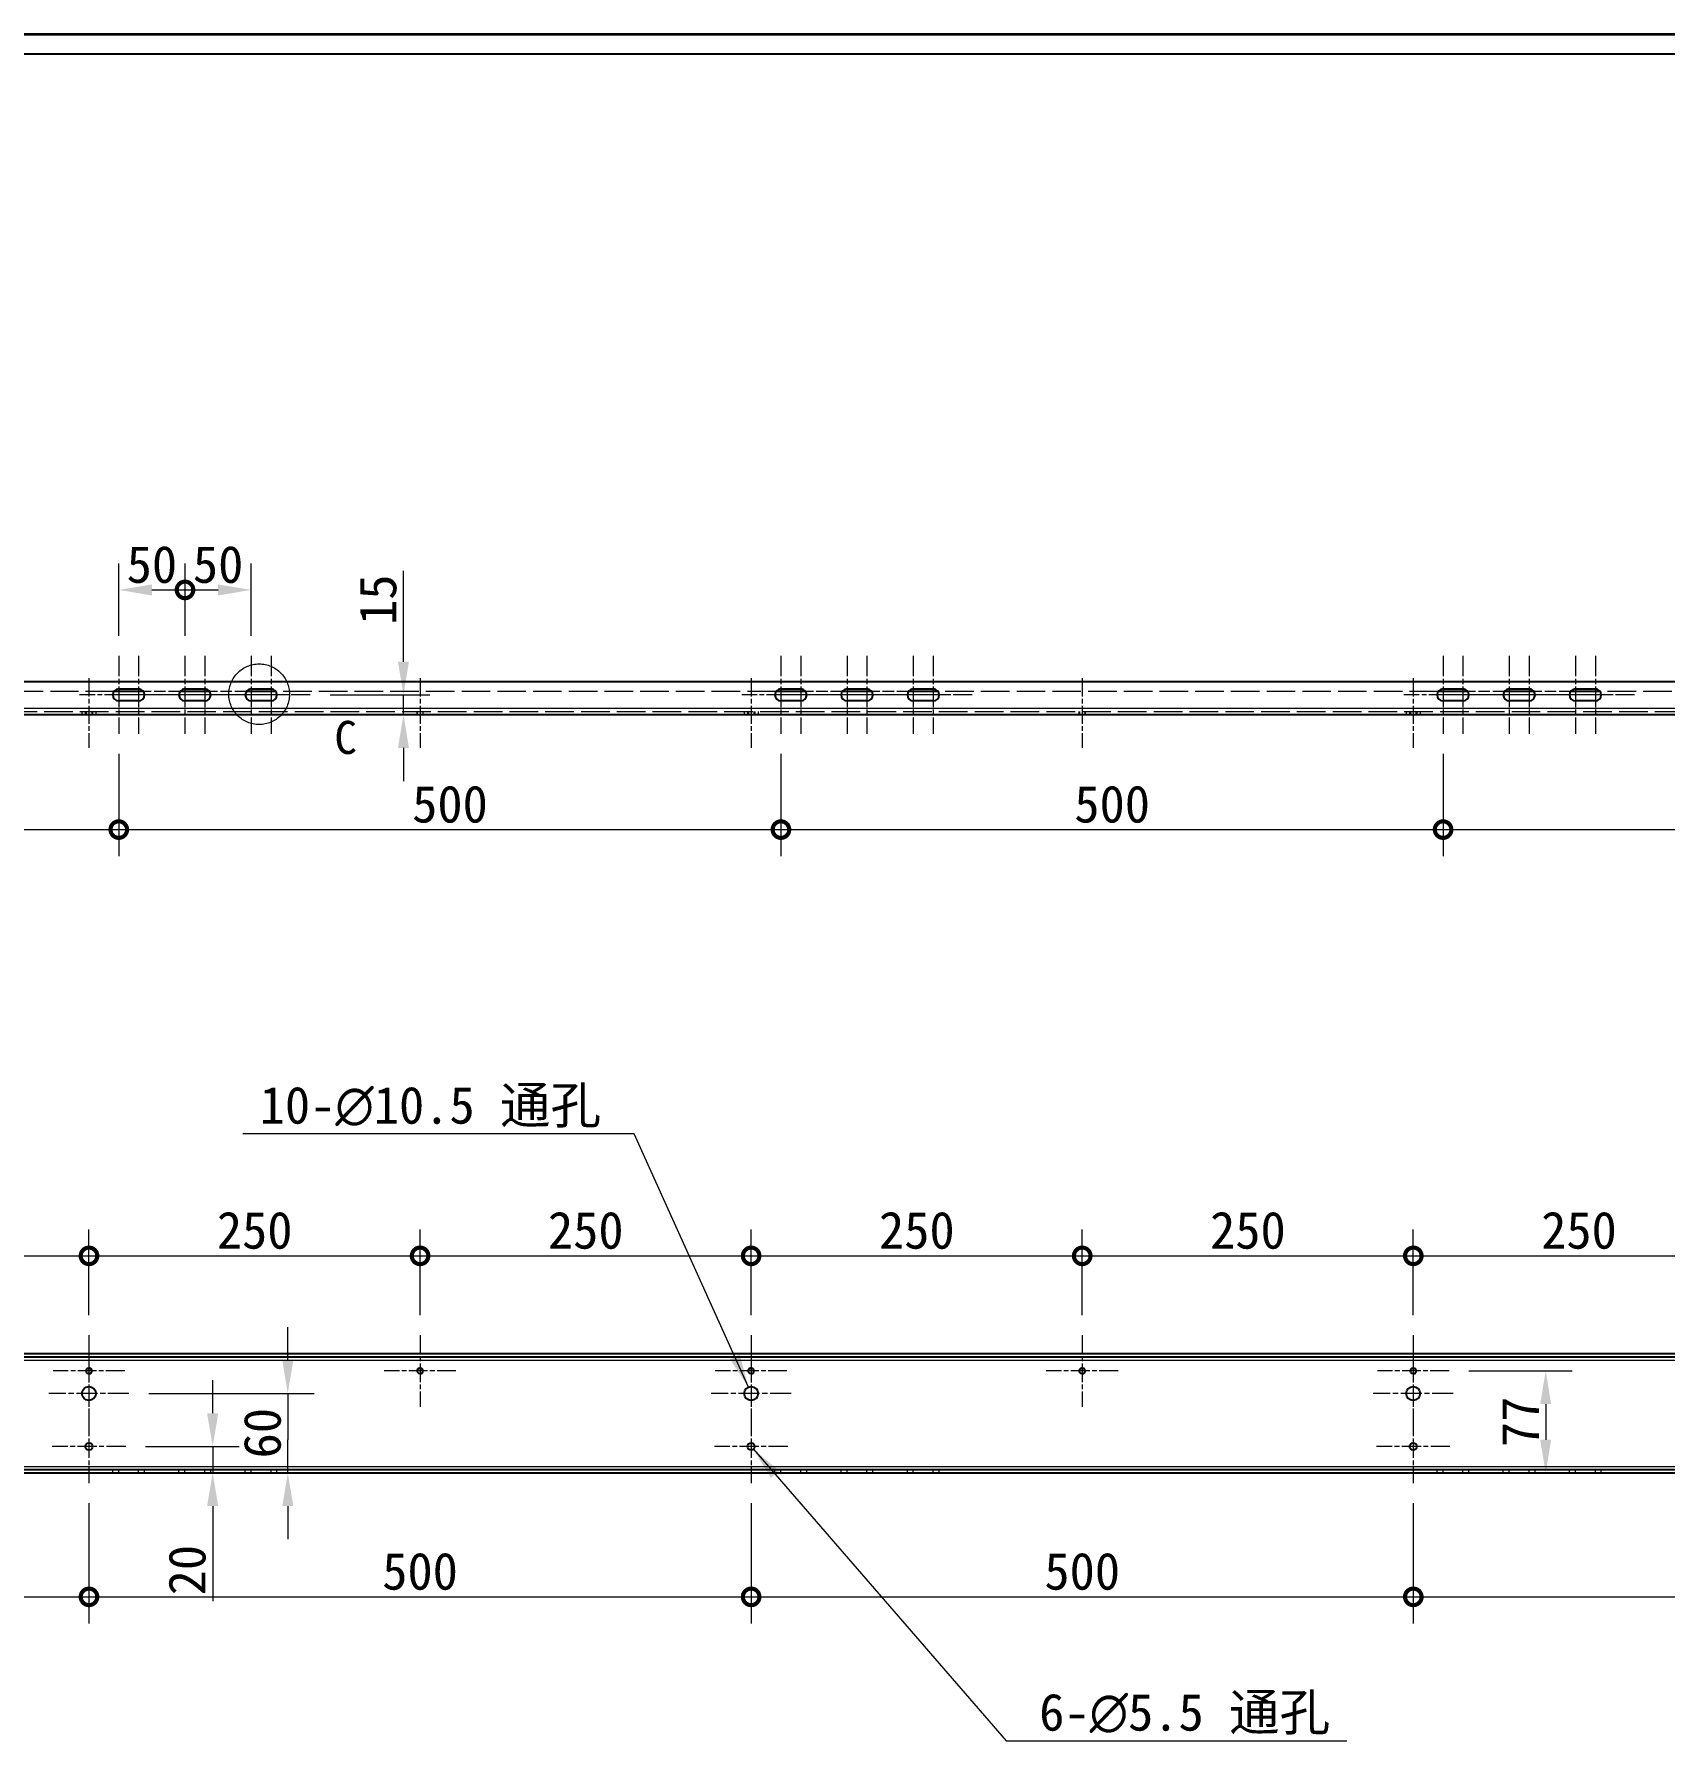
# Model space of a CAD drawing. Header units: millimetres. Extents: x 60 to 4145, y 55 to 2915.
# Drawn here: x 871 to 2102, y 1626 to 2915 of the extents above; entities that cross this region are included whole.
import ezdxf

# ---------------------------------------------------------------- set-up
doc = ezdxf.new("R2010")
doc.units = ezdxf.units.MM
doc.header["$LTSCALE"] = 10
for name, pattern in [('CHAIN', [0.3543, 0.2362, -0.0295, 0.0591, -0.0295]), ('DASH_DOUBLE_DOT', [0.2164, 0.1181, -0.0295, 0.0049, -0.0295, 0.0049, -0.0295]), ('DASHED', [0.2067, 0.1654, -0.0413])]:
    doc.linetypes.add(name, pattern=pattern)
for name, color, linetype, lineweight, true_color in [('中心标记 (ISO)', 1, 'CHAIN', 18, 0xff0000), ('中心线 (ISO)', 1, 'CHAIN', 18, 0xff0000), ('尺寸 (ISO)', 7, 'Continuous', 18, 0x008000), ('局部视图边界 (ISO)', 7, 'DASH_DOUBLE_DOT', 18, 0x008000), ('符号 (ISO)', 7, 'Continuous', 18, 0x008000), ('隐藏 (ISO)', 5, 'DASHED', 18, 0x0000ff), ('隐藏窄的 (ISO)', 5, 'DASHED', 18, 0x0000ff)]:
    doc.layers.add(name, color=color, linetype=linetype, lineweight=lineweight, true_color=true_color)
for name, color, linetype, lineweight in [('可见 (ISO)', 7, 'Continuous', 25), ('可见窄的 (ISO)', 7, 'Continuous', 18), ('图框 (ISO)', 7, 'Continuous', 35)]:
    doc.layers.add(name, color=color, linetype=linetype, lineweight=lineweight)
doc.styles.add('HZ_33', font='simfang.ttf')
doc.styles.add('文本样式74', font='SimSun.ttf')
doc.styles.add('最新国标', font='simfang.ttf')
doc.dimstyles.new('默认 (GB)', dxfattribs={"dimscale": 10, "dimtxt": 2.8, "dimasz": 2.5, "dimexe": 2, "dimexo": 1.5, "dimgap": 0.5, "dimtad": 1, "dimtoh": 1, "dimdsep": 46, "dimtxsty": '最新国标', "dimcen": 0.09, "dimdle": 10, "dimclrd": 256, "dimclre": 256, "dimclrt": 256, "dimaunit": 1, "dimadec": 3, "dimazin": 2, "dimtfac": 0.535714, "dimtdec": 3, "dimtmove": 0, "dimatfit": 3, "dimfxl": 0, "dimtolj": 1, "dimlwd": -1, "dimlwe": -1, "dimarcsym": 0})
doc.dimstyles.new('默认 (GB)$7', dxfattribs={"dimscale": 10, "dimtxt": 2.8, "dimasz": 2.5, "dimexe": 2, "dimexo": 1.5, "dimgap": 0.5, "dimtad": 1, "dimtoh": 1, "dimdsep": 46, "dimtxsty": '最新国标', "dimcen": 0.09, "dimdle": 10, "dimclrd": 256, "dimclre": 256, "dimclrt": 256, "dimaunit": 1, "dimadec": 3, "dimazin": 2, "dimtfac": 0.535714, "dimtdec": 3, "dimtmove": 0, "dimatfit": 3, "dimfxl": 0, "dimtolj": 1, "dimlwd": -1, "dimlwe": -1, "dimarcsym": 0})

# ---------------------------------------------------------------- blocks, each defined once
blk = doc.blocks.new('图框 最新国标')
at = {"layer": '图框 (ISO)'}
blk.add_line((6, 291.5), (414.5, 291.5), dxfattribs=at)
at = {"layer": '图框 (ISO)', "color": 7, "linetype": 'Continuous', "lineweight": 25}
blk.add_line((18, 290), (413, 290), dxfattribs=at)
blk.add_line((18, 290), (413, 290), dxfattribs=at)
at = {"layer": '图框 (ISO)', "style": '文本样式74'}
blk.add_attdef('零件代号_001', (42.82, 287.25), '', height=2.5, rotation=180, dxfattribs=at)
blk = doc.blocks.new('_DotSmall')
at = {"color": 0, "linetype": 'ByBlock', "const_width": 0.5}
blk.add_lwpolyline([(-0.0625, 0, 1), (0.0625, 0, 1)], format="xyb", close=True, dxfattribs=at)
blk = doc.blocks.new('*D14')
at = {"layer": 'Defpoints', "color": 0, "transparency": 16777216}
for p in [(662.3, 1828.5), (912.3, 1820.7), (912.3, 1734.9)]:
    blk.add_point(p, dxfattribs=at)
at = {"layer": '尺寸 (ISO)', "color": 116, "true_color": 0x00803f, "transparency": 16777216}
for p, q in [((662.3, 1813.5), (662.3, 1714.9)), ((912.3, 1805.7), (912.3, 1714.9)), ((687.3, 1734.9), (912.3, 1734.9))]:
    blk.add_line(p, q, dxfattribs=at)
blk.add_solid([(687.3, 1739.1), (687.3, 1730.8), (662.3, 1734.9)], dxfattribs=at)
at = {"layer": '尺寸 (ISO)', "color": 116, "true_color": 0x00803f, "transparency": 16777216, "xscale": 25, "yscale": 25, "zscale": 25}
blk.add_blockref('_DotSmall', (912.3, 1734.9), dxfattribs=at)
at = {"layer": '尺寸 (ISO)', "transparency": 16777216, "insert": (787.2, 1754.1), "char_height": 28, "attachment_point": 5, "style": '最新国标'}
blk.add_mtext('\\A1;250', dxfattribs=at)
blk = doc.blocks.new('*D16')
at = {"layer": 'Defpoints', "color": 0, "transparency": 16777216}
for p in [(1912.3, 1820.7), (2412.3, 1820.7), (2412.3, 1734.9)]:
    blk.add_point(p, dxfattribs=at)
at = {"layer": '尺寸 (ISO)', "color": 116, "true_color": 0x00803f, "transparency": 16777216}
for p, q in [((1912.3, 1805.7), (1912.3, 1714.9)), ((2412.3, 1805.7), (2412.3, 1714.9)), ((1912.3, 1734.9), (2387.3, 1734.9))]:
    blk.add_line(p, q, dxfattribs=at)
blk.add_solid([(2387.3, 1739.1), (2387.3, 1730.8), (2412.3, 1734.9)], dxfattribs=at)
at = {"layer": '尺寸 (ISO)', "color": 116, "true_color": 0x00803f, "transparency": 16777216, "xscale": 25, "yscale": 25, "zscale": 25, "rotation": 180}
blk.add_blockref('_DotSmall', (1912.3, 1734.9), dxfattribs=at)
at = {"layer": '尺寸 (ISO)', "transparency": 16777216, "insert": (2162.3, 1754.1), "char_height": 28, "attachment_point": 5, "style": '最新国标'}
blk.add_mtext('\\A1;500', dxfattribs=at)
blk = doc.blocks.new('*D17')
at = {"layer": 'Defpoints', "color": 0, "transparency": 16777216}
for p in [(1412.3, 1820.7), (1912.3, 1820.7), (1912.3, 1734.9)]:
    blk.add_point(p, dxfattribs=at)
at = {"layer": '尺寸 (ISO)', "color": 116, "true_color": 0x00803f, "transparency": 16777216}
for p, q in [((1412.3, 1805.7), (1412.3, 1714.9)), ((1912.3, 1805.7), (1912.3, 1714.9)), ((1412.3, 1734.9), (1912.3, 1734.9))]:
    blk.add_line(p, q, dxfattribs=at)
at = {"layer": '尺寸 (ISO)', "color": 116, "true_color": 0x00803f, "transparency": 16777216, "xscale": 25, "yscale": 25, "zscale": 25, "rotation": 180}
blk.add_blockref('_DotSmall', (1412.3, 1734.9), dxfattribs=at)
at = {"layer": '尺寸 (ISO)', "color": 116, "true_color": 0x00803f, "transparency": 16777216, "xscale": 25, "yscale": 25, "zscale": 25}
blk.add_blockref('_DotSmall', (1912.3, 1734.9), dxfattribs=at)
at = {"layer": '尺寸 (ISO)', "transparency": 16777216, "insert": (1662.3, 1754.1), "char_height": 28, "attachment_point": 5, "style": '最新国标'}
blk.add_mtext('\\A1;500', dxfattribs=at)
blk = doc.blocks.new('*D18')
at = {"layer": 'Defpoints', "color": 0, "transparency": 16777216}
for p in [(912.3, 1820.7), (1412.3, 1820.7), (1412.3, 1734.9)]:
    blk.add_point(p, dxfattribs=at)
at = {"layer": '尺寸 (ISO)', "color": 116, "true_color": 0x00803f, "transparency": 16777216}
for p, q in [((912.3, 1805.7), (912.3, 1714.9)), ((1412.3, 1805.7), (1412.3, 1714.9)), ((912.3, 1734.9), (1412.3, 1734.9))]:
    blk.add_line(p, q, dxfattribs=at)
at = {"layer": '尺寸 (ISO)', "color": 116, "true_color": 0x00803f, "transparency": 16777216, "xscale": 25, "yscale": 25, "zscale": 25, "rotation": 180}
blk.add_blockref('_DotSmall', (912.3, 1734.9), dxfattribs=at)
at = {"layer": '尺寸 (ISO)', "color": 116, "true_color": 0x00803f, "transparency": 16777216, "xscale": 25, "yscale": 25, "zscale": 25}
blk.add_blockref('_DotSmall', (1412.3, 1734.9), dxfattribs=at)
at = {"layer": '尺寸 (ISO)', "transparency": 16777216, "insert": (1162.3, 1754.1), "char_height": 28, "attachment_point": 5, "style": '最新国标'}
blk.add_mtext('\\A1;500', dxfattribs=at)
blk = doc.blocks.new('*D29')
at = {"layer": 'Defpoints', "color": 0, "transparency": 16777216}
for p in [(940, 1848.5), (1005.7, 1828.5), (1175.4, 1828.5)]:
    blk.add_point(p, dxfattribs=at)
at = {"layer": '尺寸 (ISO)', "color": 116, "true_color": 0x00803f, "transparency": 16777216}
for p, q in [((1005.7, 1873.5), (1005.7, 1898.5)), ((955, 1848.5), (1025.7, 1848.5)), ((1005.7, 1848.5), (1005.7, 1828.5)), ((1005.7, 1803.5), (1005.7, 1731.7))]:
    blk.add_line(p, q, dxfattribs=at)
for points in [[(1001.5, 1873.5), (1009.9, 1873.5), (1005.7, 1848.5)], [(1001.5, 1803.5), (1009.9, 1803.5), (1005.7, 1828.5)]]:
    blk.add_solid(points, dxfattribs=at)
at = {"layer": '尺寸 (ISO)', "transparency": 16777216, "insert": (986.5, 1755.1), "char_height": 28, "attachment_point": 5, "rotation": 90, "style": '最新国标'}
blk.add_mtext('\\A1;20', dxfattribs=at)
blk = doc.blocks.new('*D30')
at = {"layer": 'Defpoints', "color": 0, "transparency": 16777216}
for p in [(942.5, 1888.5), (1062.4, 1828.5), (1260.7, 1828.5)]:
    blk.add_point(p, dxfattribs=at)
at = {"layer": '尺寸 (ISO)', "color": 116, "true_color": 0x00803f, "transparency": 16777216}
for p, q in [((1062.4, 1913.5), (1062.4, 1938.5)), ((957.5, 1888.5), (1082.4, 1888.5)), ((1062.4, 1888.5), (1062.4, 1863.5)), ((1062.4, 1863.5), (1062.4, 1853.5)), ((1062.4, 1828.5), (1062.4, 1853.5)), ((1062.4, 1803.5), (1062.4, 1778.5))]:
    blk.add_line(p, q, dxfattribs=at)
for points in [[(1058.3, 1913.5), (1066.6, 1913.5), (1062.4, 1888.5)], [(1058.3, 1803.5), (1066.6, 1803.5), (1062.4, 1828.5)]]:
    blk.add_solid(points, dxfattribs=at)
at = {"layer": '尺寸 (ISO)', "transparency": 16777216, "insert": (1043.3, 1858.5), "char_height": 28, "attachment_point": 5, "rotation": 90, "style": '最新国标'}
blk.add_mtext('\\A1;60', dxfattribs=at)
blk = doc.blocks.new('*D31')
at = {"layer": 'Defpoints', "color": 0, "transparency": 16777216}
for p in [(1939.3, 1905.5), (1340.2, 1828.5), (2012.3, 1828.5)]:
    blk.add_point(p, dxfattribs=at)
at = {"layer": '尺寸 (ISO)', "color": 116, "true_color": 0x00803f, "transparency": 16777216}
for p, q in [((1954.3, 1905.5), (2032.3, 1905.5)), ((2012.3, 1880.5), (2012.3, 1853.5))]:
    blk.add_line(p, q, dxfattribs=at)
for points in [[(2008.1, 1880.5), (2016.4, 1880.5), (2012.3, 1905.5)], [(2008.1, 1853.5), (2016.4, 1853.5), (2012.3, 1828.5)]]:
    blk.add_solid(points, dxfattribs=at)
at = {"layer": '尺寸 (ISO)', "transparency": 16777216, "insert": (1993.1, 1867), "char_height": 28, "attachment_point": 5, "rotation": 90, "style": '最新国标'}
blk.add_mtext('\\A1;77', dxfattribs=at)
blk = doc.blocks.new('*D32')
at = {"layer": 'Defpoints', "color": 0, "transparency": 16777216}
for p in [(984.8, 2495.3), (934.8, 2445.5), (984.8, 2445.5)]:
    blk.add_point(p, dxfattribs=at)
at = {"layer": '尺寸 (ISO)', "color": 116, "true_color": 0x00803f, "transparency": 16777216}
for p, q in [((934.8, 2460.5), (934.8, 2515.3)), ((984.8, 2460.5), (984.8, 2515.3)), ((959.8, 2495.3), (984.8, 2495.3))]:
    blk.add_line(p, q, dxfattribs=at)
blk.add_solid([(959.8, 2499.4), (959.8, 2491.1), (934.8, 2495.3)], dxfattribs=at)
at = {"layer": '尺寸 (ISO)', "color": 116, "true_color": 0x00803f, "transparency": 16777216, "xscale": 25, "yscale": 25, "zscale": 25}
blk.add_blockref('_DotSmall', (984.8, 2495.3), dxfattribs=at)
at = {"layer": '尺寸 (ISO)', "transparency": 16777216, "insert": (959.8, 2514.4), "char_height": 28, "attachment_point": 5, "style": '最新国标'}
blk.add_mtext('\\A1;50', dxfattribs=at)
blk = doc.blocks.new('*D33')
at = {"layer": 'Defpoints', "color": 0, "transparency": 16777216}
for p in [(1034.8, 2495.3), (984.8, 2445.5), (1034.8, 2445.5)]:
    blk.add_point(p, dxfattribs=at)
at = {"layer": '尺寸 (ISO)', "color": 116, "true_color": 0x00803f, "transparency": 16777216}
for p, q in [((984.8, 2460.5), (984.8, 2515.3)), ((1034.8, 2460.5), (1034.8, 2515.3)), ((984.8, 2495.3), (1009.8, 2495.3))]:
    blk.add_line(p, q, dxfattribs=at)
blk.add_solid([(1009.8, 2499.4), (1009.8, 2491.1), (1034.8, 2495.3)], dxfattribs=at)
at = {"layer": '尺寸 (ISO)', "color": 116, "true_color": 0x00803f, "transparency": 16777216, "xscale": 25, "yscale": 25, "zscale": 25, "rotation": 180}
blk.add_blockref('_DotSmall', (984.8, 2495.3), dxfattribs=at)
at = {"layer": '尺寸 (ISO)', "transparency": 16777216, "insert": (1009.8, 2514.4), "char_height": 28, "attachment_point": 5, "style": '最新国标'}
blk.add_mtext('\\A1;50', dxfattribs=at)
blk = doc.blocks.new('*D34')
at = {"layer": 'Defpoints', "color": 0, "transparency": 16777216}
for p in [(1079.3, 2416), (1149.8, 2401), (1357.1, 2401)]:
    blk.add_point(p, dxfattribs=at)
at = {"layer": '尺寸 (ISO)', "color": 116, "true_color": 0x00803f, "transparency": 16777216}
for p, q in [((1149.8, 2441), (1149.8, 2509.8)), ((1094.3, 2416), (1169.8, 2416)), ((1149.8, 2401), (1149.8, 2416)), ((1149.8, 2376), (1149.8, 2351))]:
    blk.add_line(p, q, dxfattribs=at)
for points in [[(1145.6, 2441), (1153.9, 2441), (1149.8, 2416)], [(1145.6, 2376), (1153.9, 2376), (1149.8, 2401)]]:
    blk.add_solid(points, dxfattribs=at)
at = {"layer": '尺寸 (ISO)', "transparency": 16777216, "insert": (1130.6, 2487.9), "char_height": 28, "attachment_point": 5, "rotation": 90, "style": '最新国标'}
blk.add_mtext('\\A1;15', dxfattribs=at)
blk = doc.blocks.new('二维局部视图1')
at = {"layer": '局部视图边界 (ISO)', "ltscale": 16.613997}
blk.add_circle((104.08, 241.65), 2.29, dxfattribs=at)
at = {"layer": '局部视图边界 (ISO)', "insert": (109.76, 237.1), "char_height": 2.5, "attachment_point": 7, "style": 'HZ_33'}
blk.add_mtext('C', dxfattribs=at)
blk = doc.blocks.new('*D46')
at = {"layer": 'Defpoints', "color": 0, "transparency": 16777216}
for p in [(2162.3, 1992.4), (1912.3, 1932.5), (2162.3, 1932.5)]:
    blk.add_point(p, dxfattribs=at)
at = {"layer": '尺寸 (ISO)', "color": 116, "true_color": 0x00803f, "transparency": 16777216}
for p, q in [((1912.3, 1947.5), (1912.3, 2012.4)), ((2162.3, 1947.5), (2162.3, 2012.4)), ((1912.3, 1992.4), (2162.3, 1992.4))]:
    blk.add_line(p, q, dxfattribs=at)
at = {"layer": '尺寸 (ISO)', "color": 116, "true_color": 0x00803f, "transparency": 16777216, "xscale": 25, "yscale": 25, "zscale": 25, "rotation": 180}
blk.add_blockref('_DotSmall', (1912.3, 1992.4), dxfattribs=at)
at = {"layer": '尺寸 (ISO)', "color": 116, "true_color": 0x00803f, "transparency": 16777216, "xscale": 25, "yscale": 25, "zscale": 25}
blk.add_blockref('_DotSmall', (2162.3, 1992.4), dxfattribs=at)
at = {"layer": '尺寸 (ISO)', "transparency": 16777216, "insert": (2037.4, 2011.6), "char_height": 28, "attachment_point": 5, "style": '最新国标'}
blk.add_mtext('\\A1;250', dxfattribs=at)
blk = doc.blocks.new('*D47')
at = {"layer": 'Defpoints', "color": 0, "transparency": 16777216}
for p in [(912.3, 1992.4), (662.3, 1922.5), (912.3, 1932.5)]:
    blk.add_point(p, dxfattribs=at)
at = {"layer": '尺寸 (ISO)', "color": 116, "true_color": 0x00803f, "transparency": 16777216}
for p, q in [((662.3, 1937.5), (662.3, 2012.4)), ((912.3, 1947.5), (912.3, 2012.4)), ((687.3, 1992.4), (912.3, 1992.4))]:
    blk.add_line(p, q, dxfattribs=at)
blk.add_solid([(687.3, 1996.6), (687.3, 1988.3), (662.3, 1992.4)], dxfattribs=at)
at = {"layer": '尺寸 (ISO)', "color": 116, "true_color": 0x00803f, "transparency": 16777216, "xscale": 25, "yscale": 25, "zscale": 25}
blk.add_blockref('_DotSmall', (912.3, 1992.4), dxfattribs=at)
at = {"layer": '尺寸 (ISO)', "transparency": 16777216, "insert": (787.2, 2011.6), "char_height": 28, "attachment_point": 5, "style": '最新国标'}
blk.add_mtext('\\A1;250', dxfattribs=at)
blk = doc.blocks.new('*D48')
at = {"layer": 'Defpoints', "color": 0, "transparency": 16777216}
for p in [(1912.3, 1992.4), (1662.3, 1932.5), (1912.3, 1932.5)]:
    blk.add_point(p, dxfattribs=at)
at = {"layer": '尺寸 (ISO)', "color": 116, "true_color": 0x00803f, "transparency": 16777216}
for p, q in [((1662.3, 1947.5), (1662.3, 2012.4)), ((1912.3, 1947.5), (1912.3, 2012.4)), ((1662.3, 1992.4), (1912.3, 1992.4))]:
    blk.add_line(p, q, dxfattribs=at)
at = {"layer": '尺寸 (ISO)', "color": 116, "true_color": 0x00803f, "transparency": 16777216, "xscale": 25, "yscale": 25, "zscale": 25, "rotation": 180}
blk.add_blockref('_DotSmall', (1662.3, 1992.4), dxfattribs=at)
at = {"layer": '尺寸 (ISO)', "color": 116, "true_color": 0x00803f, "transparency": 16777216, "xscale": 25, "yscale": 25, "zscale": 25}
blk.add_blockref('_DotSmall', (1912.3, 1992.4), dxfattribs=at)
at = {"layer": '尺寸 (ISO)', "transparency": 16777216, "insert": (1787.4, 2011.6), "char_height": 28, "attachment_point": 5, "style": '最新国标'}
blk.add_mtext('\\A1;250', dxfattribs=at)
blk = doc.blocks.new('*D49')
at = {"layer": 'Defpoints', "color": 0, "transparency": 16777216}
for p in [(1662.3, 1992.4), (1412.3, 1932.5), (1662.3, 1932.5)]:
    blk.add_point(p, dxfattribs=at)
at = {"layer": '尺寸 (ISO)', "color": 116, "true_color": 0x00803f, "transparency": 16777216}
for p, q in [((1412.3, 1947.5), (1412.3, 2012.4)), ((1662.3, 1947.5), (1662.3, 2012.4)), ((1412.3, 1992.4), (1662.3, 1992.4))]:
    blk.add_line(p, q, dxfattribs=at)
at = {"layer": '尺寸 (ISO)', "color": 116, "true_color": 0x00803f, "transparency": 16777216, "xscale": 25, "yscale": 25, "zscale": 25, "rotation": 180}
blk.add_blockref('_DotSmall', (1412.3, 1992.4), dxfattribs=at)
at = {"layer": '尺寸 (ISO)', "color": 116, "true_color": 0x00803f, "transparency": 16777216, "xscale": 25, "yscale": 25, "zscale": 25}
blk.add_blockref('_DotSmall', (1662.3, 1992.4), dxfattribs=at)
at = {"layer": '尺寸 (ISO)', "transparency": 16777216, "insert": (1537.4, 2011.6), "char_height": 28, "attachment_point": 5, "style": '最新国标'}
blk.add_mtext('\\A1;250', dxfattribs=at)
blk = doc.blocks.new('*D50')
at = {"layer": 'Defpoints', "color": 0, "transparency": 16777216}
for p in [(1412.3, 1992.4), (1162.3, 1932.5), (1412.3, 1932.5)]:
    blk.add_point(p, dxfattribs=at)
at = {"layer": '尺寸 (ISO)', "color": 116, "true_color": 0x00803f, "transparency": 16777216}
for p, q in [((1162.3, 1947.5), (1162.3, 2012.4)), ((1412.3, 1947.5), (1412.3, 2012.4)), ((1162.3, 1992.4), (1412.3, 1992.4))]:
    blk.add_line(p, q, dxfattribs=at)
at = {"layer": '尺寸 (ISO)', "color": 116, "true_color": 0x00803f, "transparency": 16777216, "xscale": 25, "yscale": 25, "zscale": 25, "rotation": 180}
blk.add_blockref('_DotSmall', (1162.3, 1992.4), dxfattribs=at)
at = {"layer": '尺寸 (ISO)', "color": 116, "true_color": 0x00803f, "transparency": 16777216, "xscale": 25, "yscale": 25, "zscale": 25}
blk.add_blockref('_DotSmall', (1412.3, 1992.4), dxfattribs=at)
at = {"layer": '尺寸 (ISO)', "transparency": 16777216, "insert": (1287.4, 2011.6), "char_height": 28, "attachment_point": 5, "style": '最新国标'}
blk.add_mtext('\\A1;250', dxfattribs=at)
blk = doc.blocks.new('*D51')
at = {"layer": 'Defpoints', "color": 0, "transparency": 16777216}
for p in [(1162.3, 1992.4), (912.3, 1932.5), (1162.3, 1932.5)]:
    blk.add_point(p, dxfattribs=at)
at = {"layer": '尺寸 (ISO)', "color": 116, "true_color": 0x00803f, "transparency": 16777216}
for p, q in [((912.3, 1947.5), (912.3, 2012.4)), ((1162.3, 1947.5), (1162.3, 2012.4)), ((912.3, 1992.4), (1162.3, 1992.4))]:
    blk.add_line(p, q, dxfattribs=at)
at = {"layer": '尺寸 (ISO)', "color": 116, "true_color": 0x00803f, "transparency": 16777216, "xscale": 25, "yscale": 25, "zscale": 25, "rotation": 180}
blk.add_blockref('_DotSmall', (912.3, 1992.4), dxfattribs=at)
at = {"layer": '尺寸 (ISO)', "color": 116, "true_color": 0x00803f, "transparency": 16777216, "xscale": 25, "yscale": 25, "zscale": 25}
blk.add_blockref('_DotSmall', (1162.3, 1992.4), dxfattribs=at)
at = {"layer": '尺寸 (ISO)', "transparency": 16777216, "insert": (1037.4, 2011.6), "char_height": 28, "attachment_point": 5, "style": '最新国标'}
blk.add_mtext('\\A1;250', dxfattribs=at)
blk = doc.blocks.new('*D52')
at = {"layer": 'Defpoints', "color": 0, "transparency": 16777216}
for p in [(1934.8, 2386.5), (2434.8, 2386.5), (2434.8, 2314.3)]:
    blk.add_point(p, dxfattribs=at)
at = {"layer": '尺寸 (ISO)', "color": 116, "true_color": 0x00803f, "transparency": 16777216}
for p, q in [((1934.8, 2371.5), (1934.8, 2294.3)), ((2434.8, 2371.5), (2434.8, 2294.3)), ((1934.8, 2314.3), (2434.8, 2314.3))]:
    blk.add_line(p, q, dxfattribs=at)
at = {"layer": '尺寸 (ISO)', "color": 116, "true_color": 0x00803f, "transparency": 16777216, "xscale": 25, "yscale": 25, "zscale": 25, "rotation": 180}
blk.add_blockref('_DotSmall', (1934.8, 2314.3), dxfattribs=at)
at = {"layer": '尺寸 (ISO)', "color": 116, "true_color": 0x00803f, "transparency": 16777216, "xscale": 25, "yscale": 25, "zscale": 25}
blk.add_blockref('_DotSmall', (2434.8, 2314.3), dxfattribs=at)
at = {"layer": '尺寸 (ISO)', "transparency": 16777216, "insert": (2184.9, 2333.4), "char_height": 28, "attachment_point": 5, "style": '最新国标'}
blk.add_mtext('\\A1;500', dxfattribs=at)
blk = doc.blocks.new('*D53')
at = {"layer": 'Defpoints', "color": 0, "transparency": 16777216}
for p in [(1434.8, 2386.5), (1934.8, 2386.5), (1934.8, 2314.3)]:
    blk.add_point(p, dxfattribs=at)
at = {"layer": '尺寸 (ISO)', "color": 116, "true_color": 0x00803f, "transparency": 16777216}
for p, q in [((1434.8, 2371.5), (1434.8, 2294.3)), ((1934.8, 2371.5), (1934.8, 2294.3)), ((1434.8, 2314.3), (1934.8, 2314.3))]:
    blk.add_line(p, q, dxfattribs=at)
at = {"layer": '尺寸 (ISO)', "color": 116, "true_color": 0x00803f, "transparency": 16777216, "xscale": 25, "yscale": 25, "zscale": 25, "rotation": 180}
blk.add_blockref('_DotSmall', (1434.8, 2314.3), dxfattribs=at)
at = {"layer": '尺寸 (ISO)', "color": 116, "true_color": 0x00803f, "transparency": 16777216, "xscale": 25, "yscale": 25, "zscale": 25}
blk.add_blockref('_DotSmall', (1934.8, 2314.3), dxfattribs=at)
at = {"layer": '尺寸 (ISO)', "transparency": 16777216, "insert": (1684.9, 2333.4), "char_height": 28, "attachment_point": 5, "style": '最新国标'}
blk.add_mtext('\\A1;500', dxfattribs=at)
blk = doc.blocks.new('*D54')
at = {"layer": 'Defpoints', "color": 0, "transparency": 16777216}
for p in [(934.8, 2386.5), (1434.8, 2386.5), (1434.8, 2314.3)]:
    blk.add_point(p, dxfattribs=at)
at = {"layer": '尺寸 (ISO)', "color": 116, "true_color": 0x00803f, "transparency": 16777216}
for p, q in [((934.8, 2371.5), (934.8, 2294.3)), ((1434.8, 2371.5), (1434.8, 2294.3)), ((934.8, 2314.3), (1434.8, 2314.3))]:
    blk.add_line(p, q, dxfattribs=at)
at = {"layer": '尺寸 (ISO)', "color": 116, "true_color": 0x00803f, "transparency": 16777216, "xscale": 25, "yscale": 25, "zscale": 25, "rotation": 180}
blk.add_blockref('_DotSmall', (934.8, 2314.3), dxfattribs=at)
at = {"layer": '尺寸 (ISO)', "color": 116, "true_color": 0x00803f, "transparency": 16777216, "xscale": 25, "yscale": 25, "zscale": 25}
blk.add_blockref('_DotSmall', (1434.8, 2314.3), dxfattribs=at)
at = {"layer": '尺寸 (ISO)', "transparency": 16777216, "insert": (1184.9, 2333.4), "char_height": 28, "attachment_point": 5, "style": '最新国标'}
blk.add_mtext('\\A1;500', dxfattribs=at)
blk = doc.blocks.new('*D55')
at = {"layer": 'Defpoints', "color": 0, "transparency": 16777216}
for p in [(662.3, 2401), (934.8, 2386.5), (934.8, 2314.3)]:
    blk.add_point(p, dxfattribs=at)
at = {"layer": '尺寸 (ISO)', "color": 116, "true_color": 0x00803f, "transparency": 16777216}
for p, q in [((662.3, 2386), (662.3, 2294.3)), ((934.8, 2371.5), (934.8, 2294.3)), ((687.3, 2314.3), (934.8, 2314.3))]:
    blk.add_line(p, q, dxfattribs=at)
blk.add_solid([(687.3, 2318.4), (687.3, 2310.1), (662.3, 2314.3)], dxfattribs=at)
at = {"layer": '尺寸 (ISO)', "color": 116, "true_color": 0x00803f, "transparency": 16777216, "xscale": 25, "yscale": 25, "zscale": 25}
blk.add_blockref('_DotSmall', (934.8, 2314.3), dxfattribs=at)
at = {"layer": '尺寸 (ISO)', "transparency": 16777216, "insert": (798.4, 2333.5), "char_height": 28, "attachment_point": 5, "style": '最新国标'}
blk.add_mtext('\\A1;272.5', dxfattribs=at)

msp = doc.modelspace()

# ---------------------------------------------------------------- linework, layer by layer
at = {"layer": '中心标记 (ISO)', "ltscale": 6.556024}
for p, q in [((934.756, 2445.5339), (934.756, 2386.5339)), ((949.756, 2445.5339), (949.756, 2386.5339)), ((984.756, 2445.5339), (984.756, 2386.5339)), ((999.756, 2445.5339), (999.756, 2386.5339)), ((1034.756, 2445.5339), (1034.756, 2386.5339)), ((1049.756, 2445.5339), (1049.756, 2386.5339)), ((1434.756, 2445.5339), (1434.756, 2386.5339)), ((1449.756, 2445.5339), (1449.756, 2386.5339)), ((1484.756, 2445.5339), (1484.756, 2386.5339)), ((1499.756, 2445.5339), (1499.756, 2386.5339)), ((1534.756, 2445.5339), (1534.756, 2386.5339)), ((1549.756, 2445.5339), (1549.756, 2386.5339)), ((1934.756, 2445.5339), (1934.756, 2386.5339)), ((1949.756, 2445.5339), (1949.756, 2386.5339)), ((1984.756, 2445.5339), (1984.756, 2386.5339)), ((1999.756, 2445.5339), (1999.756, 2386.5339)), ((2034.756, 2445.5339), (2034.756, 2386.5339)), ((2049.756, 2445.5339), (2049.756, 2386.5339))]:
    msp.add_line(p, q, dxfattribs=at)
at = {"layer": '中心标记 (ISO)', "ltscale": 6.05598}
for p, q in [((959.756, 2416.0339), (905.256, 2416.0339)), ((979.256, 2416.0339), (924.756, 2416.0339)), ((1009.756, 2416.0339), (955.256, 2416.0339)), ((1029.256, 2416.0339), (974.756, 2416.0339)), ((1059.756, 2416.0339), (1005.256, 2416.0339)), ((1079.256, 2416.0339), (1024.756, 2416.0339)), ((1459.756, 2416.0339), (1405.256, 2416.0339)), ((1479.256, 2416.0339), (1424.756, 2416.0339)), ((1509.756, 2416.0339), (1455.256, 2416.0339)), ((1529.256, 2416.0339), (1474.756, 2416.0339)), ((1559.756, 2416.0339), (1505.256, 2416.0339)), ((1579.256, 2416.0339), (1524.756, 2416.0339)), ((1959.756, 2416.0339), (1905.256, 2416.0339)), ((1979.256, 2416.0339), (1924.756, 2416.0339)), ((2009.756, 2416.0339), (1955.256, 2416.0339)), ((2029.256, 2416.0339), (1974.756, 2416.0339)), ((2059.756, 2416.0339), (2005.256, 2416.0339)), ((2079.256, 2416.0339), (2024.756, 2416.0339))]:
    msp.add_line(p, q, dxfattribs=at)
at = {"layer": '中心标记 (ISO)', "ltscale": 6.01531}
for p, q in [((912.256, 1932.5334), (912.256, 1878.3994)), ((1162.256, 1932.5334), (1162.256, 1878.3994)), ((1412.256, 1932.5334), (1412.256, 1878.3994)), ((1662.256, 1932.5334), (1662.256, 1878.3994)), ((1912.256, 1932.5334), (1912.256, 1878.3994)), ((939.323, 1905.4664), (885.189, 1905.4664)), ((1189.323, 1905.4664), (1135.189, 1905.4664)), ((1439.323, 1905.4664), (1385.189, 1905.4664)), ((1689.323, 1905.4664), (1635.189, 1905.4664)), ((1939.323, 1905.4664), (1885.189, 1905.4664))]:
    msp.add_line(p, q, dxfattribs=at)
at = {"layer": '中心标记 (ISO)', "ltscale": 6.722705}
for p, q in [((912.256, 1918.7164), (912.256, 1858.2164)), ((1412.256, 1918.7164), (1412.256, 1858.2164)), ((1912.256, 1918.7164), (1912.256, 1858.2164)), ((942.506, 1888.4664), (882.006, 1888.4664)), ((1442.506, 1888.4664), (1382.006, 1888.4664)), ((1942.506, 1888.4664), (1882.006, 1888.4664))]:
    msp.add_line(p, q, dxfattribs=at)
at = {"layer": '中心标记 (ISO)', "ltscale": 6.167101}
for p, q in [((912.256, 1876.2164), (912.256, 1820.7164)), ((1412.256, 1876.2164), (1412.256, 1820.7164)), ((1912.256, 1876.2164), (1912.256, 1820.7164)), ((940.006, 1848.4664), (884.506, 1848.4664)), ((1440.006, 1848.4664), (1384.506, 1848.4664)), ((1940.006, 1848.4664), (1884.506, 1848.4664))]:
    msp.add_line(p, q, dxfattribs=at)
at = {"layer": '中心线 (ISO)', "ltscale": 5.833739}
for p, q in [((912.256, 2428.5339), (912.256, 2376.0339)), ((1162.256, 2428.5339), (1162.256, 2376.0339)), ((1412.256, 2428.5339), (1412.256, 2376.0339)), ((1662.256, 2428.5339), (1662.256, 2376.0339)), ((1912.256, 2428.5339), (1912.256, 2376.0339))]:
    msp.add_line(p, q, dxfattribs=at)
at = {"layer": '可见 (ISO)'}
for p, q in [((668.256, 2426.0339), (3656.256, 2426.0339)), ((953.4976, 2418.5339), (931.0143, 2418.5339)), ((934.756, 2420.5339), (949.756, 2420.5339)), ((949.756, 2411.5339), (934.756, 2411.5339)), ((1003.4976, 2418.5339), (981.0143, 2418.5339)), ((984.756, 2420.5339), (999.756, 2420.5339)), ((999.756, 2411.5339), (984.756, 2411.5339)), ((1053.4976, 2418.5339), (1031.0143, 2418.5339)), ((1034.756, 2420.5339), (1049.756, 2420.5339)), ((1049.756, 2411.5339), (1034.756, 2411.5339)), ((1453.4976, 2418.5339), (1431.0143, 2418.5339)), ((1434.756, 2420.5339), (1449.756, 2420.5339)), ((1449.756, 2411.5339), (1434.756, 2411.5339)), ((1503.4976, 2418.5339), (1481.0143, 2418.5339)), ((1484.756, 2420.5339), (1499.756, 2420.5339)), ((1499.756, 2411.5339), (1484.756, 2411.5339)), ((1553.4976, 2418.5339), (1531.0143, 2418.5339)), ((1534.756, 2420.5339), (1549.756, 2420.5339)), ((1549.756, 2411.5339), (1534.756, 2411.5339)), ((1953.4976, 2418.5339), (1931.0143, 2418.5339)), ((1934.756, 2420.5339), (1949.756, 2420.5339)), ((1949.756, 2411.5339), (1934.756, 2411.5339)), ((2003.4976, 2418.5339), (1981.0143, 2418.5339)), ((1984.756, 2420.5339), (1999.756, 2420.5339)), ((1999.756, 2411.5339), (1984.756, 2411.5339)), ((2053.4976, 2418.5339), (2031.0143, 2418.5339)), ((2034.756, 2420.5339), (2049.756, 2420.5339)), ((2049.756, 2411.5339), (2034.756, 2411.5339)), ((3662.256, 2401.0339), (662.256, 2401.0339)), ((3656.256, 1918.4664), (718.256, 1918.4664)), ((3656.256, 1915.9664), (718.256, 1915.9664)), ((668.256, 1830.9664), (3656.256, 1830.9664)), ((668.256, 1828.4664), (3656.256, 1828.4664))]:
    msp.add_line(p, q, dxfattribs=at)
for centre, radius in [((912.256, 1905.4664), 2.067), ((1162.256, 1905.4664), 2.067), ((1412.256, 1905.4664), 2.067), ((1662.256, 1905.4664), 2.067), ((1912.256, 1905.4664), 2.067), ((912.256, 1888.4664), 5.25), ((1412.256, 1888.4664), 5.25), ((1912.256, 1888.4664), 5.25), ((912.256, 1848.4664), 2.75), ((1412.256, 1848.4664), 2.75), ((1912.256, 1848.4664), 2.75)]:
    msp.add_circle(centre, radius, dxfattribs=at)
for centre, start, end in [((934.756, 2416.0339), 90, 270), ((949.756, 2416.0339), 270, 90), ((984.756, 2416.0339), 90, 270), ((999.756, 2416.0339), 270, 90), ((1034.756, 2416.0339), 90, 270), ((1049.756, 2416.0339), 270, 90), ((1434.756, 2416.0339), 90, 270), ((1449.756, 2416.0339), 270, 90), ((1484.756, 2416.0339), 90, 270), ((1499.756, 2416.0339), 270, 90), ((1534.756, 2416.0339), 90, 270), ((1549.756, 2416.0339), 270, 90), ((1934.756, 2416.0339), 90, 270), ((1949.756, 2416.0339), 270, 90), ((1984.756, 2416.0339), 90, 270), ((1999.756, 2416.0339), 270, 90), ((2034.756, 2416.0339), 90, 270), ((2049.756, 2416.0339), 270, 90)]:
    msp.add_arc(centre, 4.5, start, end, dxfattribs=at)
at = {"layer": '可见窄的 (ISO)'}
for p, q in [((662.256, 2406.0339), (3662.256, 2406.0339)), ((3662.256, 1913.4664), (712.256, 1913.4664)), ((662.256, 1833.4664), (3662.256, 1833.4664))]:
    msp.add_line(p, q, dxfattribs=at)
for centre in [(912.256, 1905.4664), (1162.256, 1905.4664), (1412.256, 1905.4664), (1662.256, 1905.4664), (1912.256, 1905.4664)]:
    msp.add_arc(centre, 2.5, 280, 190, dxfattribs=at)
at = {"layer": '隐藏 (ISO)', "ltscale": 12.866373}
msp.add_line((931.0143, 2418.5339), (718.256, 2418.5339), dxfattribs=at)
at = {"layer": '隐藏 (ISO)', "ltscale": 5.240993}
for p, q in [((981.0143, 2418.5339), (953.4976, 2418.5339)), ((1031.0143, 2418.5339), (1003.4976, 2418.5339)), ((1481.0143, 2418.5339), (1453.4976, 2418.5339)), ((1531.0143, 2418.5339), (1503.4976, 2418.5339)), ((1981.0143, 2418.5339), (1953.4976, 2418.5339)), ((2031.0143, 2418.5339), (2003.4976, 2418.5339))]:
    msp.add_line(p, q, dxfattribs=at)
at = {"layer": '隐藏 (ISO)', "ltscale": 13.045708}
for p, q in [((1431.0143, 2418.5339), (1053.4976, 2418.5339)), ((1931.0143, 2418.5339), (1553.4976, 2418.5339)), ((2431.0143, 2418.5339), (2053.4976, 2418.5339))]:
    msp.add_line(p, q, dxfattribs=at)
at = {"layer": '隐藏 (ISO)', "ltscale": 13.075485}
msp.add_line((662.256, 2403.5339), (3662.256, 2403.5339), dxfattribs=at)
at = {"layer": '隐藏 (ISO)', "ltscale": 0.476074}
for p, q in [((907.006, 2403.5339), (907.006, 2401.0339)), ((909.506, 2403.5339), (909.506, 2401.0339)), ((909.756, 2403.5339), (909.756, 2401.0339)), ((910.189, 2403.5339), (910.189, 2401.0339)), ((914.323, 2403.5339), (914.323, 2401.0339)), ((914.756, 2401.0339), (914.756, 2403.5339)), ((915.006, 2403.5339), (915.006, 2401.0339)), ((917.506, 2403.5339), (917.506, 2401.0339)), ((1159.756, 2403.5339), (1159.756, 2401.0339)), ((1160.189, 2403.5339), (1160.189, 2401.0339)), ((1164.323, 2403.5339), (1164.323, 2401.0339)), ((1164.756, 2401.0339), (1164.756, 2403.5339)), ((1407.006, 2403.5339), (1407.006, 2401.0339)), ((1409.506, 2403.5339), (1409.506, 2401.0339)), ((1409.756, 2403.5339), (1409.756, 2401.0339)), ((1410.189, 2403.5339), (1410.189, 2401.0339)), ((1414.323, 2403.5339), (1414.323, 2401.0339)), ((1414.756, 2401.0339), (1414.756, 2403.5339)), ((1415.006, 2403.5339), (1415.006, 2401.0339)), ((1417.506, 2403.5339), (1417.506, 2401.0339)), ((1659.756, 2403.5339), (1659.756, 2401.0339)), ((1660.189, 2403.5339), (1660.189, 2401.0339)), ((1664.323, 2403.5339), (1664.323, 2401.0339)), ((1664.756, 2401.0339), (1664.756, 2403.5339)), ((1907.006, 2403.5339), (1907.006, 2401.0339)), ((1909.506, 2403.5339), (1909.506, 2401.0339)), ((1909.756, 2403.5339), (1909.756, 2401.0339)), ((1910.189, 2403.5339), (1910.189, 2401.0339)), ((1914.323, 2403.5339), (1914.323, 2401.0339)), ((1914.756, 2401.0339), (1914.756, 2403.5339)), ((1915.006, 2403.5339), (1915.006, 2401.0339)), ((1917.506, 2403.5339), (1917.506, 2401.0339)), ((930.256, 1828.4664), (930.256, 1830.9664)), ((954.256, 1828.4664), (954.256, 1830.9664)), ((980.256, 1828.4664), (980.256, 1830.9664)), ((1004.256, 1828.4664), (1004.256, 1830.9664)), ((1030.256, 1828.4664), (1030.256, 1830.9664)), ((1054.256, 1828.4664), (1054.256, 1830.9664)), ((1430.256, 1828.4664), (1430.256, 1830.9664)), ((1454.256, 1828.4664), (1454.256, 1830.9664)), ((1480.256, 1828.4664), (1480.256, 1830.9664)), ((1504.256, 1828.4664), (1504.256, 1830.9664)), ((1530.256, 1828.4664), (1530.256, 1830.9664)), ((1554.256, 1828.4664), (1554.256, 1830.9664)), ((1930.256, 1828.4664), (1930.256, 1830.9664)), ((1954.256, 1828.4664), (1954.256, 1830.9664)), ((1980.256, 1828.4664), (1980.256, 1830.9664)), ((2004.256, 1828.4664), (2004.256, 1830.9664)), ((2030.256, 1828.4664), (2030.256, 1830.9664)), ((2054.256, 1828.4664), (2054.256, 1830.9664))]:
    msp.add_line(p, q, dxfattribs=at)
at = {"layer": '隐藏窄的 (ISO)', "ltscale": 0.476074}
for p, q in [((934.756, 1828.4664), (934.756, 1830.9664)), ((949.756, 1828.4664), (949.756, 1830.9664)), ((984.756, 1828.4664), (984.756, 1830.9664)), ((999.756, 1828.4664), (999.756, 1830.9664)), ((1034.756, 1828.4664), (1034.756, 1830.9664)), ((1049.756, 1828.4664), (1049.756, 1830.9664)), ((1434.756, 1828.4664), (1434.756, 1830.9664)), ((1449.756, 1828.4664), (1449.756, 1830.9664)), ((1484.756, 1828.4664), (1484.756, 1830.9664)), ((1499.756, 1828.4664), (1499.756, 1830.9664)), ((1534.756, 1828.4664), (1534.756, 1830.9664)), ((1549.756, 1828.4664), (1549.756, 1830.9664)), ((1934.756, 1828.4664), (1934.756, 1830.9664)), ((1949.756, 1828.4664), (1949.756, 1830.9664)), ((1984.756, 1828.4664), (1984.756, 1830.9664)), ((1999.756, 1828.4664), (1999.756, 1830.9664)), ((2034.756, 1828.4664), (2034.756, 1830.9664)), ((2049.756, 1828.4664), (2049.756, 1830.9664))]:
    msp.add_line(p, q, dxfattribs=at)

# ---------------------------------------------------------------- block references
at = {"xscale": 10, "yscale": 10, "zscale": 10}
msp.add_blockref('图框 最新国标', (0, 0), dxfattribs=at)
at = {"layer": '局部视图边界 (ISO)', "xscale": 10, "yscale": 10, "zscale": 10}
msp.add_blockref('二维局部视图1', (0, 0), dxfattribs=at)

# ---------------------------------------------------------------- texts
at = {"layer": '符号 (ISO)', "char_height": 28, "line_spacing_factor": 0.49, "style": '最新国标'}
for s, insert, width, attachment_point in [('10-\\fAIGDT|b0|i0;{\\H28.0000;n}\\fFangSong|b0|i0;{\\H28.0000;10.5 通孔}', (1298.9763, 2089.1618), 285.716023, 9), ('6-\\fAIGDT|b0|i0;{\\H28.0000;n}\\fFangSong|b0|i0;{\\H28.0000;5.5 通孔}', (1629.799, 1630.8226), 243.378713, 7)]:
    msp.add_mtext(s, dxfattribs=dict(at, insert=insert, width=width, attachment_point=attachment_point))

# ---------------------------------------------------------------- dimensions: what is measured, and where the dimension line sits
at = {"layer": '尺寸 (ISO)', "color": 116, "true_color": 0x00803f}
for base, p1, p2, angle, override, picture, middle in [((984.756, 2495.2534), (934.756, 2445.5339), (984.756, 2445.5339), 180, {"dimgap": 0.5, "dimtoh": 0, "dimdec": 2, "dimblk2": 'DotSmall', "dimsah": 1, "dimdle": 0, "dimtol": 0, "dimlim": 0, "dimtp": 0, "dimtm": 0, "dimtdec": 3, "dimtofl": 1, "dimatfit": 1}, '*D32', (959.756, 2495.2534)), ((1034.756, 2495.2534), (984.756, 2445.5339), (1034.756, 2445.5339), 180, {"dimgap": 0.5, "dimtoh": 0, "dimdec": 2, "dimblk1": 'DotSmall', "dimsah": 1, "dimdle": 0, "dimtol": 0, "dimlim": 0, "dimtp": 0, "dimtm": 0, "dimtdec": 3, "dimtofl": 1, "dimatfit": 1}, '*D33', (1009.756, 2495.2534)), ((1149.756, 2401.0339), (1079.256, 2416.0339), (1357.0618, 2401.0339), 90, {"dimgap": 0.5, "dimtoh": 0, "dimdec": 2, "dimse2": 1, "dimtol": 0, "dimlim": 0, "dimtp": 0, "dimtm": 0, "dimtdec": 3, "dimtofl": 1, "dimatfit": 1}, '*D34', (1149.756, 2487.9139)), ((934.756, 2314.2746), (662.256, 2401.0339), (934.756, 2386.5339), 180, {"dimgap": 0.5, "dimtoh": 0, "dimdec": 2, "dimblk2": 'DotSmall', "dimsah": 1, "dimdle": 0, "dimtol": 0, "dimlim": 0, "dimtp": 0, "dimtm": 0, "dimtdec": 3, "dimtofl": 0, "dimatfit": 1}, '*D55', (798.406, 2314.2746)), ((1434.756, 2314.2746), (934.756, 2386.5339), (1434.756, 2386.5339), 180, {"dimgap": 0.5, "dimtoh": 0, "dimdec": 2, "dimblk1": 'DotSmall', "dimblk2": 'DotSmall', "dimsah": 1, "dimdle": 0, "dimtol": 0, "dimlim": 0, "dimtp": 0, "dimtm": 0, "dimtdec": 3, "dimtofl": 0, "dimatfit": 1}, '*D54', (1184.856, 2314.2746)), ((1934.756, 2314.2746), (1434.756, 2386.5339), (1934.756, 2386.5339), 180, {"dimgap": 0.5, "dimtoh": 0, "dimdec": 2, "dimblk1": 'DotSmall', "dimblk2": 'DotSmall', "dimsah": 1, "dimdle": 0, "dimtol": 0, "dimlim": 0, "dimtp": 0, "dimtm": 0, "dimtdec": 3, "dimtofl": 0, "dimatfit": 1}, '*D53', (1684.856, 2314.2746)), ((2434.756, 2314.2746), (1934.756, 2386.5339), (2434.756, 2386.5339), 180, {"dimgap": 0.5, "dimtoh": 0, "dimdec": 2, "dimblk1": 'DotSmall', "dimblk2": 'DotSmall', "dimsah": 1, "dimdle": 0, "dimtol": 0, "dimlim": 0, "dimtp": 0, "dimtm": 0, "dimtdec": 3, "dimtofl": 0, "dimatfit": 1}, '*D52', (2184.856, 2314.2746)), ((912.256, 1992.4493), (662.256, 1922.4664), (912.256, 1932.5334), 180, {"dimgap": 0.5, "dimtoh": 0, "dimdec": 2, "dimblk2": 'DotSmall', "dimsah": 1, "dimdle": 0, "dimtol": 0, "dimlim": 0, "dimtp": 0, "dimtm": 0, "dimtdec": 3, "dimtofl": 0, "dimatfit": 1}, '*D47', (787.156, 1992.4493)), ((1162.256, 1992.4493), (912.256, 1932.5334), (1162.256, 1932.5334), 180, {"dimgap": 0.5, "dimtoh": 0, "dimdec": 2, "dimblk1": 'DotSmall', "dimblk2": 'DotSmall', "dimsah": 1, "dimdle": 0, "dimtol": 0, "dimlim": 0, "dimtp": 0, "dimtm": 0, "dimtdec": 3, "dimtofl": 0, "dimatfit": 1}, '*D51', (1037.356, 1992.4493)), ((1412.256, 1992.4493), (1162.256, 1932.5334), (1412.256, 1932.5334), 180, {"dimgap": 0.5, "dimtoh": 0, "dimdec": 2, "dimblk1": 'DotSmall', "dimblk2": 'DotSmall', "dimsah": 1, "dimdle": 0, "dimtol": 0, "dimlim": 0, "dimtp": 0, "dimtm": 0, "dimtdec": 3, "dimtofl": 0, "dimatfit": 1}, '*D50', (1287.356, 1992.4493)), ((1662.256, 1992.4493), (1412.256, 1932.5334), (1662.256, 1932.5334), 180, {"dimgap": 0.5, "dimtoh": 0, "dimdec": 2, "dimblk1": 'DotSmall', "dimblk2": 'DotSmall', "dimsah": 1, "dimdle": 0, "dimtol": 0, "dimlim": 0, "dimtp": 0, "dimtm": 0, "dimtdec": 3, "dimtofl": 0, "dimatfit": 1}, '*D49', (1537.356, 1992.4493)), ((1912.256, 1992.4493), (1662.256, 1932.5334), (1912.256, 1932.5334), 180, {"dimgap": 0.5, "dimtoh": 0, "dimdec": 2, "dimblk1": 'DotSmall', "dimblk2": 'DotSmall', "dimsah": 1, "dimdle": 0, "dimtol": 0, "dimlim": 0, "dimtp": 0, "dimtm": 0, "dimtdec": 3, "dimtofl": 0, "dimatfit": 1}, '*D48', (1787.356, 1992.4493)), ((2162.256, 1992.4493), (1912.256, 1932.5334), (2162.256, 1932.5334), 180, {"dimgap": 0.5, "dimtoh": 0, "dimdec": 2, "dimblk1": 'DotSmall', "dimblk2": 'DotSmall', "dimsah": 1, "dimdle": 0, "dimtol": 0, "dimlim": 0, "dimtp": 0, "dimtm": 0, "dimtdec": 3, "dimtofl": 0, "dimatfit": 1}, '*D46', (2037.356, 1992.4493)), ((1062.4175, 1828.4664), (942.506, 1888.4664), (1260.6879, 1828.4664), 90, {"dimgap": 0.5, "dimtoh": 0, "dimdec": 2, "dimse2": 1, "dimtol": 0, "dimlim": 0, "dimtp": 0, "dimtm": 0, "dimtdec": 3, "dimtofl": 0}, '*D30', (1062.4175, 1858.4664)), ((1005.6942, 1828.4664), (940.006, 1848.4664), (1175.4317, 1828.4664), 90, {"dimgap": 0.5, "dimtoh": 0, "dimdec": 2, "dimse2": 1, "dimtol": 0, "dimlim": 0, "dimtp": 0, "dimtm": 0, "dimtdec": 3, "dimtofl": 1, "dimatfit": 1}, '*D29', (1005.6942, 1755.0664)), ((2012.256, 1828.4664), (1939.323, 1905.4664), (1340.1836, 1828.4664), 90, {"dimgap": 0.5, "dimtoh": 0, "dimdec": 2, "dimse2": 1, "dimtol": 0, "dimlim": 0, "dimtp": 0, "dimtm": 0, "dimtdec": 3, "dimtofl": 0, "dimatfit": 1}, '*D31', (2012.256, 1866.9664)), ((912.256, 1734.9269), (662.256, 1828.4664), (912.256, 1820.7164), 180, {"dimgap": 0.5, "dimtoh": 0, "dimdec": 2, "dimblk2": 'DotSmall', "dimsah": 1, "dimdle": 0, "dimtol": 0, "dimlim": 0, "dimtp": 0, "dimtm": 0, "dimtdec": 3, "dimtofl": 0, "dimatfit": 1}, '*D14', (787.186, 1734.9269)), ((1412.256, 1734.9269), (912.256, 1820.7164), (1412.256, 1820.7164), 180, {"dimgap": 0.5, "dimtoh": 0, "dimdec": 2, "dimblk1": 'DotSmall', "dimblk2": 'DotSmall', "dimsah": 1, "dimdle": 0, "dimtol": 0, "dimlim": 0, "dimtp": 0, "dimtm": 0, "dimtdec": 3, "dimtofl": 0, "dimatfit": 1}, '*D18', (1162.256, 1734.9269)), ((1912.256, 1734.9269), (1412.256, 1820.7164), (1912.256, 1820.7164), 180, {"dimgap": 0.5, "dimtoh": 0, "dimdec": 2, "dimblk1": 'DotSmall', "dimblk2": 'DotSmall', "dimsah": 1, "dimdle": 0, "dimtol": 0, "dimlim": 0, "dimtp": 0, "dimtm": 0, "dimtdec": 3, "dimtofl": 0, "dimatfit": 1}, '*D17', (1662.256, 1734.9269)), ((2412.256, 1734.9269), (1912.256, 1820.7164), (2412.256, 1820.7164), 180, {"dimgap": 0.5, "dimtoh": 0, "dimdec": 2, "dimblk1": 'DotSmall', "dimsah": 1, "dimdle": 0, "dimtol": 0, "dimlim": 0, "dimtp": 0, "dimtm": 0, "dimtdec": 3, "dimtofl": 0, "dimatfit": 1}, '*D16', (2162.256, 1734.9269))]:
    dim = msp.add_linear_dim(base=base, p1=p1, p2=p2, angle=angle, dimstyle='默认 (GB)', override=override, dxfattribs=at)
    dim.commit()
    dim.dimension.update_dxf_attribs({"geometry": picture, "text_midpoint": middle, "dimtype": 160})

# ---------------------------------------------------------------- leaders
at = {"layer": '符号 (ISO)', "annotation_type": 0, "has_hookline": 1}
for points, hookline_direction, text_width in [([(1410.247, 1893.3169), (1323.9763, 2084.4952), (1298.9763, 2084.4952)], 1, 270.4897), ([(1413.9686, 1846.3148), (1604.799, 1626.1559), (1629.799, 1626.1559)], 0, 232.2497)]:
    msp.add_leader(points, dimstyle='默认 (GB)$7', override={"dimgap": 0, "dimtad": 1}, dxfattribs=dict(at, hookline_direction=hookline_direction, text_width=text_width))

doc.saveas('drawing.dxf')
